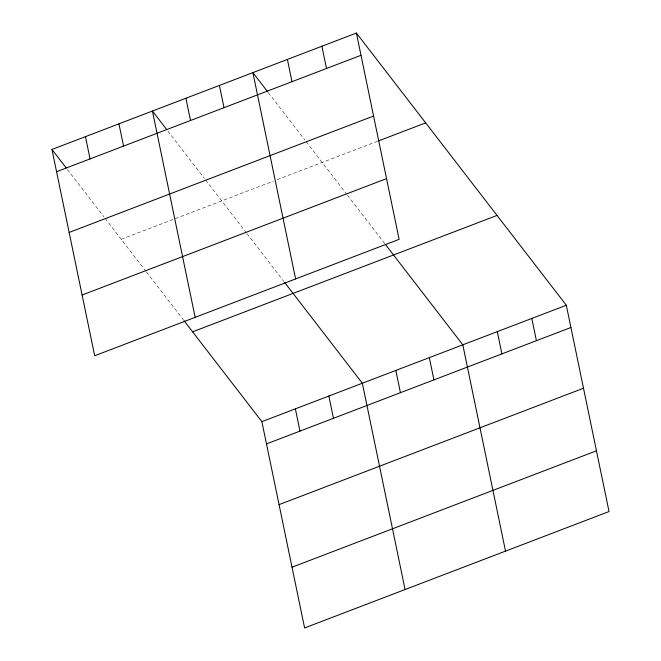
<?xml version="1.0" encoding="UTF-8"?>
<svg xmlns="http://www.w3.org/2000/svg" width="661" height="661" viewBox="0 0 661 661"><rect width="100%" height="100%" fill="white"/><g stroke="black" fill="none" stroke-linecap="round" stroke-linejoin="round"><path stroke-width="0.5" stroke-dasharray="3.31 2.48" d="M121.236 239.282L273.365 181.114M277.19 179.643L377.745 141.198M268.349 92.68L304.845 140M306.084 141.603L346.769 194.367M347.389 195.16L384.917 243.826M167.894 131.093L204.381 178.412M205.621 180.015L246.313 232.779M246.925 233.581L283.842 281.446M67.43 169.505L103.917 216.825M105.157 218.427L145.85 271.192M146.461 271.993L183.378 319.858"/><path stroke-width="0.99" d="M356.395 33.05L399.12 239.348L94.688 355.758L51.963 149.46L356.395 33.05L566.312 305.242L609.037 511.54L304.605 627.95L261.88 421.652L183.998 320.659M56.573 171.711L361.005 55.301M69.149 232.449L373.581 116.039M378.703 140.834L425.667 122.872M82.113 295.021L386.545 178.61M192.607 331.83L497.039 215.42M261.88 421.652L566.312 305.242M266.49 443.903L570.922 327.492M279.066 504.64L583.498 388.23M292.03 567.212L596.453 450.802M267.73 91.879L252.89 72.627L295.616 278.925M385.537 244.628L462.807 344.819L505.525 551.117M166.655 129.49L152.427 111.04L195.152 317.346M284.461 282.239L362.344 383.231L405.069 589.538M51.963 149.46L66.191 167.902M531.808 318.437L536.418 340.688M497.312 331.624L501.914 353.875M429.32 357.626L433.93 379.877M395.832 370.433L400.442 392.684M321.89 46.245L326.501 68.496M287.395 59.432L291.997 81.683M328.856 396.038L333.466 418.289M295.368 408.845L299.978 431.096M219.402 85.434L224.013 107.685M185.915 98.241L190.525 120.492M118.939 123.847L123.549 146.098M85.451 136.653L90.061 158.904"/></g></svg>
